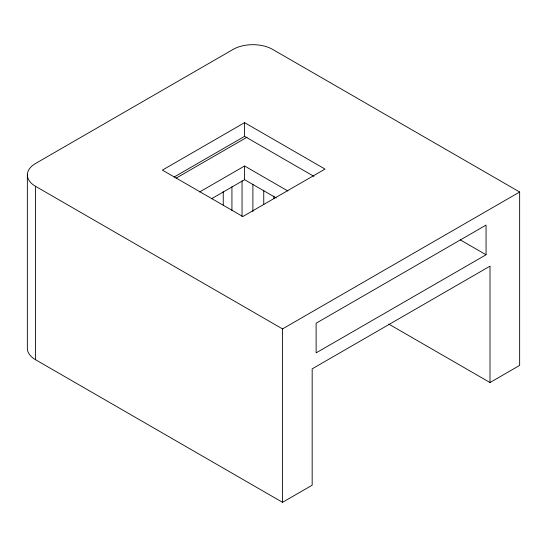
<?xml version="1.0" encoding="UTF-8"?>
<svg xmlns="http://www.w3.org/2000/svg" width="547" height="547" viewBox="0 0 547 547"><rect width="100%" height="100%" fill="white"/><g stroke="black" fill="none" stroke-linecap="round" stroke-linejoin="round"><path stroke-width="0.82" d="M244.591 122.651L162.391 170.11L242.813 216.537L325.014 169.078L244.591 122.651L244.591 136.34L174.137 177.016M176.086 178.172L247.018 137.222M199.607 191.97L244.591 166.001L287.893 190.999M211.409 198.848L244.591 179.69L276.153 197.911M519.65 192.011L272.652 49.408A27.945 16.137 0 0 0 233.131 49.408L35.534 163.491A27.945 16.137 0 0 0 35.534 186.308L282.532 328.911L519.65 192.011L519.65 365.417L490.009 382.531L388.855 324.132M486.057 254.758L316.125 352.87L316.125 323.209L486.057 225.097L486.057 254.758L460.15 239.798M27.35 174.896L27.35 348.309A27.945 16.137 0 0 0 35.534 359.714L282.532 502.317L312.173 485.203L312.173 368.842L490.009 266.163L490.009 382.531M244.591 136.34L313.951 176.38M282.532 328.911L282.532 502.317M273.849 196.045L273.849 198.595M263.743 190.226L263.743 204.667M252.892 184.305L252.892 211.491M244.591 166.001L244.591 179.69M242.041 180.886L242.041 216.557M231.935 186.698L231.935 210.486M223.251 191.395L223.251 204.988M35.534 186.308L35.534 359.714"/></g></svg>
